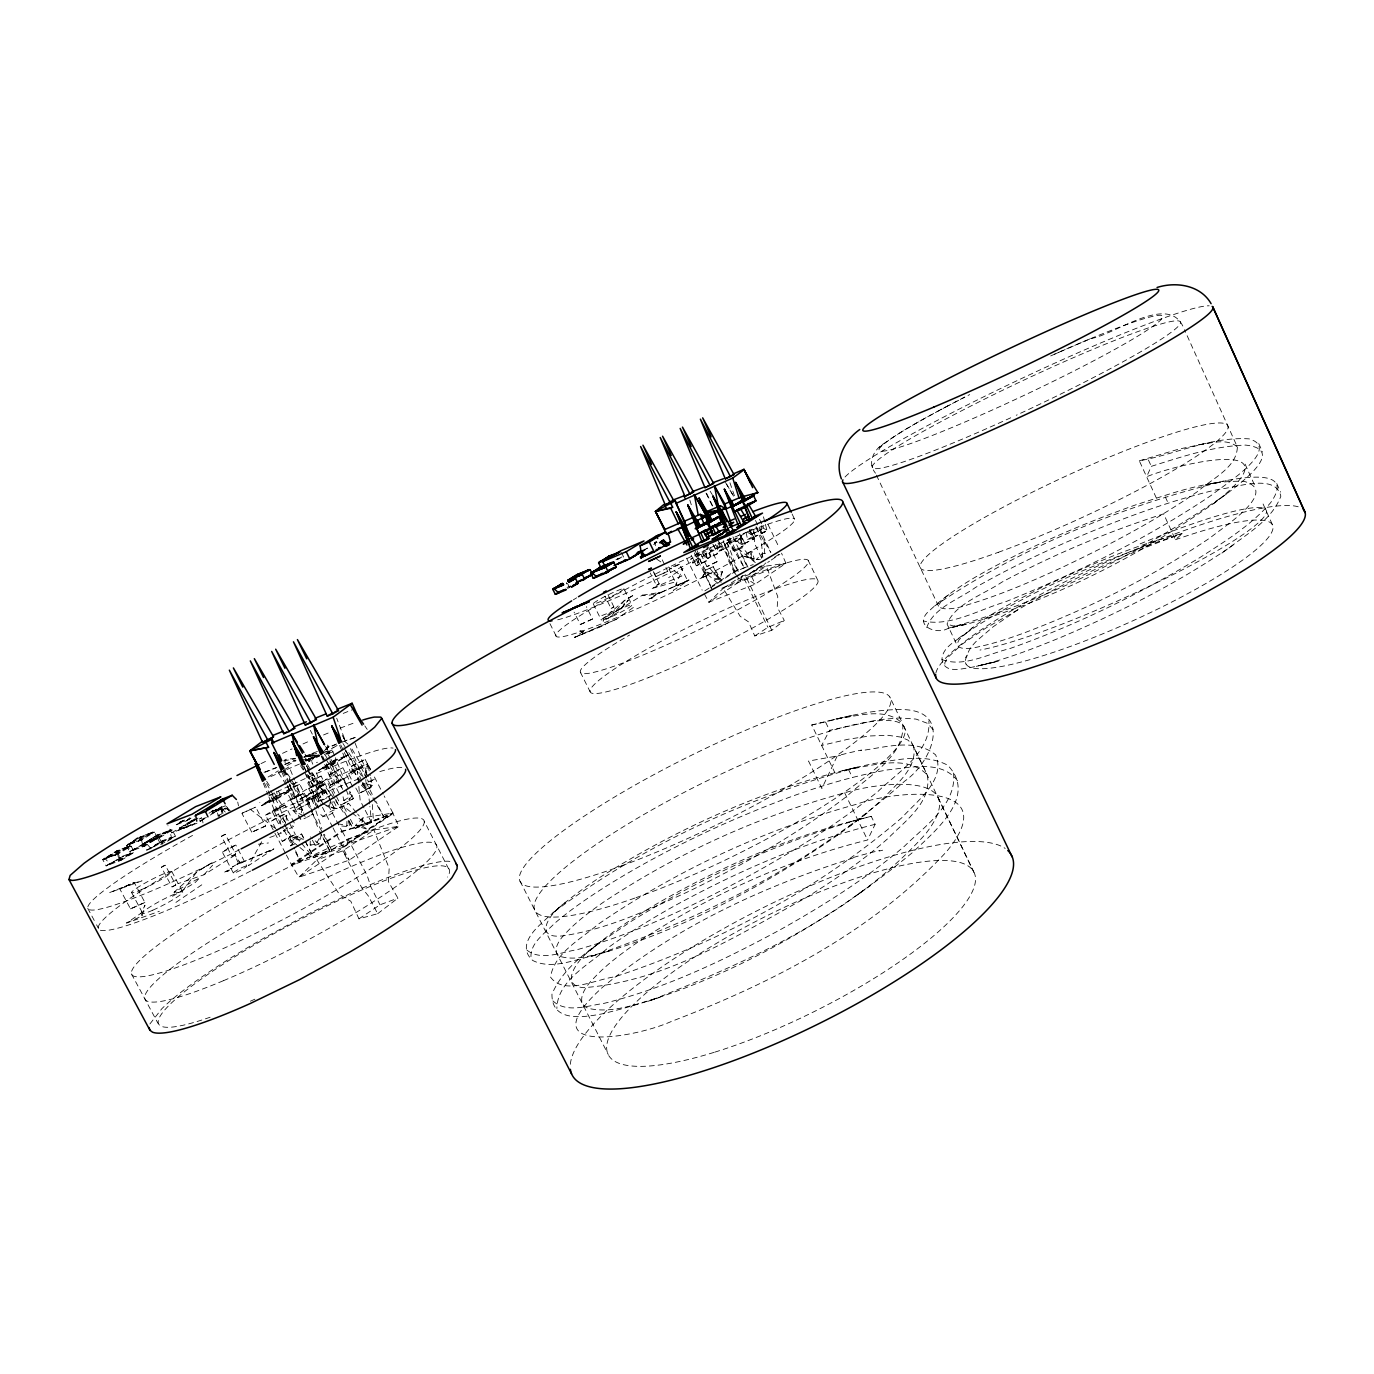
<?xml version="1.0" encoding="UTF-8"?>
<svg xmlns="http://www.w3.org/2000/svg" width="1374" height="1374" viewBox="0 0 1374 1374"><rect width="100%" height="100%" fill="white"/><g stroke="black" fill="none" stroke-linecap="round" stroke-linejoin="round"><path stroke-width="0.75" stroke-dasharray="5 3.75" d="M215.031 811.794L217.813 810.454L215.031 811.794L216.628 810.505M348.189 820.656L350.009 826.753L346.883 825.362L346.935 820.106M199.762 821.12L202.545 819.78L199.762 821.12L201.377 819.814M355.814 788.041L358.889 793.537L370.138 788.092L371.22 787.027L367.511 779.831M184.46 827.114L180.011 829.69L183.669 827.801M312.362 840.235L315.367 845.319L321.224 835.014L318.94 843.962L315.367 845.319L310.163 845.027L310.369 836.835M233.357 873.005L222.348 852.103L228.651 847.947L235.83 845.062L246.839 865.981A7.609 0.876 -27.6 0 1 236.981 871.975A7.609 0.876 -27.6 0 1 236.483 870.515A7.609 0.876 -27.6 0 1 246.839 865.981M188.324 825.929L183.326 828.419L187.001 826.53M191.123 824.572L186.675 827.148L190.333 825.259M351.555 766.177L365.14 759.341L351.555 766.177L360.623 783.833M359.37 768.667L361.036 767.259L348.446 773.528L352.105 780.861M358.631 793.485L371.22 787.027M353.479 798.534L340.752 805.061L353.479 798.534L349.7 791.235M661.014 592.091L655.535 594.65C670.323 588.914 645.711 597.742 642.465 595.148L622.439 607.72L598.617 616.789M698.026 563.082L698.868 553.705L694.574 555.886L692.53 562.911L698.026 563.082L694.574 555.886M334.603 762.072L335.428 761.608L333.916 762.364M717.657 539.862L722.604 549.188L717.125 550.974L717.795 545.186M706.476 557.896L707.06 546.783L710.873 556.281L706.476 557.896L701.444 551.335L710.873 556.281L707.301 551.129L703.402 551.266M286.754 815.28L285.809 822.923L281.945 817.65L286.754 815.28L285.242 823.73M750.908 558.548L751.836 551.111L743.712 556.178L754.309 559.012L751.836 551.111L748.933 557.724L743.712 556.178M352.809 786.958L342.847 767.722L329.434 774.627L339.378 793.846M242.133 861.807L235.469 864.881L242.133 861.807L237.874 862.099L234.971 855.246L203.902 874.809L177.933 883.671M365.827 777.461L367.631 763.721L321.945 782.149L334.466 799.015M322.529 816.877C350.799 797.109 322.272 827.423 319.661 811.381M762.312 553.447L761.557 559.063L756.387 559.476L762.312 553.447L768.736 553.155M305.749 759.221L309.511 759.891L308.532 761.814L304.358 756.885L315.608 752.488M330.928 795.134L317.6 801.901L324.556 799.204M315.865 804.065L312.104 796.542L324.934 790.084L323.182 791.613M765.455 531.583L755.545 536.341L765.421 531.635L762.913 526.259M162.733 842.571L161.101 843.327M317.566 801.849L307.742 782.922L313.684 779.041L321.087 776.052L330.859 794.979M318.785 808.118L308.703 788.676L321.121 782.27L330.275 799.926M321.087 776.155L307.742 782.922M301.284 812.738L302.074 809.08L300.099 804.632L293.023 810.368L300.116 818.234M218.174 810.557L218.569 808.754L222.468 806.126L222.021 808.547L218.174 810.557L219.239 816.826M309.373 802.948L296.252 809.853L286.41 791.012L292.387 787.13L299.669 784.193L309.442 803.034L296.2 809.818M745.155 544.207L739.676 542.472L741.187 535.551L734.18 540.205L741.582 544.43L745.155 544.207L741.187 535.551L741.582 544.43M755.545 536.307L752.162 529.316M744.485 543.503L754.446 538.625L744.536 543.52L740.208 534.658M286.376 854.989L291.357 864.469L341.886 831.047L354.131 828.161L392.93 813.064L367.751 829.398L361.259 825.465L363.028 817.805L392.93 813.064L384.17 795.975M698.868 553.705L697.357 560.214L692.53 562.911M751.011 534.538L761.728 529.368L751.217 534.589L749.345 531.103M301.868 758.792L307.123 760.578L312.207 757.813L310.352 759.324L310.919 757.04L311.537 758.225M144.871 902.478L130.53 908.901L119.83 888.978L134.223 882.469M364.608 775.211L367.631 763.721L316.69 796.044L305.646 800.372L331.804 850.695L324.35 834.241M728.065 540.085L733.269 550.768L738.8 548.638L743.317 545.907L738.113 535.173M299.669 784.296L286.41 791.012M126.648 923.002L142.072 915.891L144.974 905.226L140.99 913.263L126.648 923.002L159.35 911.288M282.288 841.352L288.66 837.092L295.393 834.619L282.323 841.403L271.605 820.931L277.582 816.98L284.744 814.147L295.393 834.55M323.182 785.396L319.524 786.1L317.772 788.178L323.955 784.125L324.539 784.898L316.862 788.573L319.524 786.1L323.525 785.293M728.718 539.055C728.615 547.161 745.635 538.763 739.332 533.868M300.837 819.625L290.618 800.029L291.597 799.067L303.139 793.519L312.448 811.364M130.461 908.849L144.871 902.409L134.24 882.486L119.899 889.012M284.762 814.198L271.657 820.965M284.916 805.095L272.189 811.553L284.916 805.044L294.276 823.009M733.269 550.768L743.265 545.839M307.141 795.975L308.068 795.391L299.996 799.136L308.068 795.391M722.398 571.618L720.096 579.021L714.394 579.055L714.119 572.872L722.398 571.618L719.066 578.901L714.394 579.055M730.59 542.902L741.187 537.801M715.493 544.344L719.409 551.232L728.581 546.629L726.107 541.304M330.808 801.471L328.953 807.225L337.3 808.565L332.92 799.462M119.864 859.145L118.078 860.004L119.59 859.214M265.594 826.049L251.803 832.197L265.594 825.963L255.719 807.105L241.91 813.271M278.098 796.989L277.788 796.972M717.091 561.708L706.975 566.62L717.073 561.605L710.083 547.196M720.989 546.01L710.444 551.129L720.989 546.01L719.117 542.146M718.877 551.266L728.632 546.577M717.503 553.722L707.679 558.445L717.434 553.602L713.278 544.911M251.751 832.129L241.893 813.339L255.753 807.139M706.94 566.586L699.916 552.176M707.679 558.411L704.278 551.472M710.444 551.094L708.589 547.299M747.628 539.535L753.519 536.066L745.721 531.068L747.628 539.535L752.694 538.247L753.519 536.066L750.513 531.137M706.236 560.918L696.36 565.762L706.219 560.97L701.942 552.108M294.534 844.117L290.756 845.852L293.194 839.617L297.626 836.697L303.998 839.806L293.194 839.617M279.626 823.49L281.945 817.65M696.326 565.727L691.191 555.199M651.86 598.429L652.976 597.261L648.992 599.03L652.976 597.261M687.567 580.824L677.227 585.805L669.138 569.283L674.668 566.019L679.512 564.216L687.584 580.738L677.227 585.805M622.439 607.72L624.38 603.255M1213.397 503.794C1223.994 494.743 1293.827 450.294 1245.565 445.09C1213.156 446.121 1182.001 456.683 1151.326 466.336L1146.62 476.761C1179.716 463.021 1299.684 435.901 1215.801 501.957C1140.437 555.165 1056.52 598.394 967.708 623.985L948.3 628.227C937.721 635.063 915.187 626.75 926.711 613.285C941.465 598.772 958.64 586.87 976.485 576.496C1027.048 547.539 1080.823 524.404 1135.663 504.876C1170.751 493.816 1206.647 479.938 1244.002 481.347C1280.791 491.188 1221.555 528.148 1211.009 537.2C1152.271 577.132 1088.053 608.854 1021.638 633.861C1007.812 638.807 993.849 643.479 979.473 646.553C973.153 648.373 951.632 651.963 959.121 639.769C981.946 616.445 1012.621 602.86 1041.114 587.797C1086.697 566.672 1133.035 544.98 1182.104 533.679L1175.44 539.724L1163.606 513.859C1107.753 531.704 1053.446 554.564 1001.732 582.232C984.179 594.289 954.758 603.736 947.064 624.088L957.523 646.124M326.651 749.5L328.214 746.168L325.861 742.647M679.477 564.302L669.155 569.317M837.092 756.301L821.858 788.453L808.53 761.059L840.544 755.391M227.792 871.614L229.235 870.086L224.546 872.112L228.324 870.481M701.736 577.956L705.772 571.653L711.354 573.731L701.736 577.956L705.772 571.653M647.755 1001.371L659.984 997.301C636.918 1003.759 612.22 1013.995 588.02 1008.276C574.59 1002.711 585.564 986.532 592.228 979.885C605.419 965.321 621.34 953.556 637.45 942.427C707.782 896.037 785.739 860.382 867.561 839.995L875.118 824.314L871.236 816.311C785.911 838.415 704.742 875.547 630.031 922.057C601.52 942.375 566.243 960.718 551.953 994.192C551.592 1022.771 583.83 1017.241 602.001 1013.892C716.404 986.498 822.047 927.364 912.319 852.67C934.629 831.459 978.202 796.525 947.631 765.198C924.462 752.986 896.896 759.856 872.387 763.807C775.125 784.159 682.758 825.139 598.909 878.003C577.87 891.743 558.084 907.458 539.896 924.788C530.106 934.045 519.029 948.404 532.717 960.478C551.489 969.975 573.782 959.808 592.933 955.84C705.944 917.471 815.314 860.914 904.762 781.085C931.349 762.845 953.401 710.822 903.01 709.585C871.958 709.104 841.644 717.743 811.708 725.008L834.808 772.549M193.236 820.828L192.017 821.154L193.682 820.175M185.61 825.465L184.374 825.791L185.851 825.001M189.423 823.146L188.204 823.473L189.664 822.665M181.763 827.818L180.544 828.127L182.003 827.337M933.066 729.611L927.622 723.377L916.029 719.083L899.335 717.932L878.209 719.77L829.57 730.35L821.635 745.429L848.033 739.264L869.605 735.983L887.638 735.262L900.623 737.048L907.905 740.071L912.594 744.571L927.21 774.781C932.671 801.849 904.573 821.446 887.656 838.758C862.185 861.086 834.138 880.287 805.37 898.098C736.241 936.158 664.02 981.946 583.4 987.683C556.848 985.175 580.79 955.857 592.331 948.695C612.856 930.851 635.853 916.132 659.245 902.375C718.739 868.231 782.064 840.098 848.359 822.167M314.474 757.074L315.556 755.099L317.085 755.923L310.971 757.503L311.726 758.74L316.398 756.181M329.451 774.558L342.847 767.722M116.945 854.405L117.614 853.185L121.462 860.107L134.394 852.258L131.114 846.126L129.585 845.989L115.674 851.502L119.04 858.063L120.86 857.599L106.107 865.878L102.844 859.763L116.996 851.519L115.674 851.502M261.695 841.764L248.505 865.637L273.873 848.892L239.591 863.456L273.873 848.892M149.921 1023.939L161.874 1008.671A179.908 28.115 -28 0 1 265.337 937.291L309.184 913.504L352.448 892.533A167.937 26.123 -28 0 1 448.336 861.223L451.239 861.635M310.369 793.743L315.367 790.789L306.849 795.117L315.367 790.789M592.469 619.09L580.343 624.517L574.092 612.151M307.467 760.44L308.995 758.087L310.816 758.809L309.081 759.564L308.995 758.087L310.352 759.324M580.292 624.517L592.469 619.004L586.337 606.621M120.311 859.145L120.878 858.75M655.948 594.598L653.784 595.887L658.146 593.705M143.909 844.941L145.06 844.323L144.064 844.907M343.071 796.783L343.775 800.458L349.666 799.17L352.311 795.357L349.631 792.42M215.958 810.299L220.321 807.775L215.426 810.488M235.658 865.036L232.429 866.96L238.046 864.16M307.982 794.55L311.022 792.592L306.849 795.117M175.769 884.942L172.008 887.037L161.359 867.234L163.386 865.912L165.275 865.225L175.803 884.959L171.956 886.9M182.742 890.713L196.963 871.751L213.107 862.082L196.963 871.751L174.326 891.966L172.626 896.243L195.056 882.64L199.848 877.711L174.326 891.966L178.465 892.499M290.756 845.852L297.626 836.697M213.142 812.687L211.871 813.322L215.924 811.622L212.18 813.15M319.678 755.648L317.48 756.404L318.888 754.549M200.106 818.578L201.669 817.856L199.247 819.093M204.468 818.492L199.402 822.03L204.468 818.492L199.625 820.347M325.758 749.277L328.214 746.168L333.848 747.404L337.128 745.481M143.051 845.079L141.556 845.869L144.339 844.615M323.182 752.437L328.214 746.168M667.816 571.275L655.982 576.565L667.712 571.481L665.978 567.496M189.681 817.788L189.887 817.736M119.04 858.063L134.394 852.258L130.547 853.941L128.589 846.573L131.114 846.126L118.164 853.941L116.618 853.786L117.614 853.185L102.844 859.763L116.67 850.901M142.381 844.031L157.718 838.192L153.579 839.256L151.982 832.558L154.489 832.129L141.831 839.754L126.494 845.611C135.494 841.489 140.114 830.222 142.381 844.031L144.218 843.55L129.723 851.674L126.494 845.611L141.264 839.016L145.077 845.852L157.718 838.192L154.489 832.129L152.961 831.974L139.083 837.522M126.494 845.611L140.062 836.938M610.674 617.132L624.431 600.541L634.221 594.77L624.431 600.541L603.633 618.352L603.134 621.203L618.214 612.151L628.45 599.923L620.292 609.335L615.81 611.207M167.473 841.18L175.529 836.268L172.231 830.016L159.315 837.865L143.428 843.894L157.271 834.98L156.344 836.079L159.642 842.279L161.565 841.781L150.316 847.81L145.335 842.193L143.428 843.894L146.743 850.128L154.214 847.311M143.428 843.894L157.271 834.98M644.543 550.442L645.677 549.136L643.702 549.497M119.263 859.42L118.696 859.677M220.939 807.843L222.021 813.614L218.123 816.122L217.058 810.231L222.468 806.126M203.902 874.809L212.661 865.173M231.914 856.071L235.641 854.113L225.284 834.31L221.454 836.337L231.777 856.054L235.607 854.01M221.42 836.251L225.199 834.293M212.043 811.742L216.972 809.063L215.306 809.698M194.971 823.215L191.707 825.242L194.816 823.335M180.011 829.69L185.009 826.959M181.608 828.299L178.345 830.325L181.471 828.419M336.527 743.952L326.325 748.298L335.891 744.553M165.224 865.294L161.479 867.234M657.098 542.335L654.247 543.022L656.635 541.39L657.098 542.335L653.681 544.602M656.635 541.39L655.089 542.936L655.432 546.079M363.028 817.805L355.282 825.602L367.751 829.398C346.145 848.943 316.982 852.584 291.357 864.469M309.682 793.914L311.022 792.592M217.058 810.231L223.103 807.311M311.348 799.153L319.335 796.748L317.188 807.173L311.348 799.153L317.119 793.588L323.783 805.112M330.997 802.09L329.794 803M565.848 902.186C547.419 914.242 531.858 941.585 566.723 935.23C608.974 928.292 648.305 909.794 686.966 892.224C742.853 865.208 797.143 834.241 846.573 796.525C867.423 776.791 905.638 756.043 902.684 723.703L889.82 697.013M947.476 406.086C926.11 417.61 904.47 428.86 884.719 443.029C874.19 448.869 866.719 462.506 875.478 473.206M317.085 755.923L313.598 758.07L310.971 757.503L312.19 758.431L313.65 757.503M362.049 784.949L367.339 783.558L375.102 778.697L362.478 784.623M659.228 583.933L653.268 571.55M656.394 585.324L659.142 583.847L656.394 585.324L650.245 573.027M613.972 607.102L607.961 594.684M611.155 608.493L613.766 607.05L611.087 608.407L604.938 596.179M552.314 913.504L560.094 906.995M879.085 447.632L882.692 444.609M322.169 785.602L323.955 784.125L324.539 784.898M554.718 911.494C645.505 843.43 751.441 795.855 860.691 766.383M586.629 952.938L601.228 941.242M948.85 594.65C923.105 613.68 955.754 609.73 968.017 604.646C1000.976 594.856 1032.561 581.013 1063.734 566.655C1110.432 544.465 1156.461 520.299 1198.867 490.587C1212.641 478.324 1236.909 467.383 1237.356 446.997L1184.44 329.708M589.36 950.756L599.133 942.976L593.912 947.098M934.715 605.917C1021.689 546.835 1121.562 506.508 1223.358 481.243M735.502 580.137L723.153 588.398L740.139 616.273L748.555 621.907L754.773 635.956L771.793 630.271L784.296 620.481L777.22 607.102L777.77 596.659L766.331 566.054L752.471 571.515M591.009 956.39C678.138 932.207 758.998 888.789 833.434 838.106C851.09 825.637 868.316 812.429 884.066 797.573C896.913 783.627 917.179 767.843 913.727 746.769M926.746 627.626C933.324 607.737 959 599.39 975.351 587.54C1014.613 565.058 1055.799 546.096 1097.654 528.973C1137.054 513.206 1177.175 498.71 1218.652 489.316C1235.655 487.873 1275.57 472.776 1280.86 496.203C1272.015 519.647 1248.21 533.043 1229.249 547.745C1176.402 583.761 1119.003 612.684 1060.23 637.639C1031.05 649.49 1001.491 661.152 970.542 667.524C960.769 668.846 944.402 673.844 941.946 659.554C942.324 644.183 964.136 637.862 972.277 627.66M377.678 913.693L397.91 898.149L388.361 881.593L389.185 868.248L373.917 829.948L348.051 838.982L316.844 859.832L298.879 877.247L291.855 865.105L342.401 831.596L393.05 813.666L398.907 826.324L349.133 860.176L298.879 877.247L348.944 843.705L398.907 826.324L373.917 829.948L342.796 850.867L316.844 859.832L339.481 894.508L350.799 901.224L358.957 918.845L377.678 913.693L368.232 895.814L361.585 887.398L342.796 850.867L349.133 860.176L342.779 847.414L393.05 813.666M848.943 826.839L860.88 817.805M958.794 638.086C1026.533 590.94 1104.061 559.424 1182.104 533.679A188.65 33.234 -24.3 0 0 1018.443 609.438L985.862 628.055L961.817 644.423L947.734 657.511L944.797 662.852L945.072 666.15M229.218 810.969L226.796 808.513L223.223 811.124L221.162 810.9L226.762 807.225L230.317 810.883M856.174 821.308L869.055 811.622M1226.656 493.919C1141.605 552.108 1047.915 600.713 948.3 628.227M204.245 817.977L203.592 818.767L206.375 817.444M652.341 999.808C750.822 960.581 853.254 914.363 925.423 834.121C975.987 769.68 876.938 782.441 844.667 792.85C759.083 815.95 677.09 853.22 603.272 902.323C589.068 912.319 574.847 922.693 563.374 935.831C558.565 940.846 551.163 952.611 560.85 956.63C576.874 960.907 593.551 954.861 609.111 951.117M161.874 842.812L162.596 842.537M323.955 784.125L319.232 787.165M1221.933 553.069L1233.989 544.413M312.448 814.129L310.988 815.091M860.124 892.825L870.274 885.732M633.328 607.497L616.273 619.296L574.676 637.33L584.259 633.38L583.383 631.301L574.676 637.33L605.831 624.638M861.069 892.224L853.958 897.085M370.671 777.512L372.423 785.413L365.913 789.861L358.219 781.72M765.387 524.284L766.812 529.866L761.505 533.49L756.095 526.671M329.708 796.216L328.781 796.817M741.101 576.462L750.29 573.302L762.484 564.972M183.292 820.501L176.198 824.795L186.727 820.759L188.873 818.475M175.941 902.392L204.554 882.932M737.203 579.261L750.513 573.971L769.474 561.245M771.192 560.077L779.814 554.289M358.957 918.845L379.997 904.796L397.91 898.149M688.941 580.034L659.434 593.121L688.941 580.034L673.26 590.442L683.033 568.321L668.657 577.612M710.581 587.849L735.056 571.618L748.383 566.243M750.29 573.302L765.919 562.945M774.61 557.191L779.814 553.739M704.862 590.872L734.729 571.12L753.192 564.594M157.203 838.655L169.861 830.325L158.079 834.636L145.232 842.606L157.203 838.655L145.232 842.606L169.861 830.325L156.842 837.985M333.109 763.034L332.903 763.068M221.162 810.9L226.762 807.225L225.181 808.084L226.796 808.513M754.773 635.956L767.911 627.334L784.296 620.481M116.137 854.714L128.83 846.418L117.46 850.558L104.579 858.51L116.137 854.714L104.579 858.51L128.83 846.418L115.777 854.044M139.805 840.527L152.205 832.421L140.835 836.594L128.246 844.357L139.805 840.527L128.246 844.357L152.205 832.421L139.444 839.875M341.456 780.037L343.139 778.543L348.79 789.466M275.848 798.208L274.783 798.844L276.947 797.727L274.834 798.844L276.019 798.157M284.178 824.228L292.215 838.071L296.458 837.281L301.541 833.984L304.444 839.566M356.364 812.584L348.635 803.412L343.809 806.538L339.481 807.431L327.647 782.493M695.038 550.734L705.394 570.21L713.243 566.672L721.745 580.996M748.006 567.17L739.487 549.617L756.009 563.185L742.51 547.659L734.781 551.163L729.044 538.471M194.593 820.347L186.727 824.932L197.993 818.08M284.676 829.57C277.29 835.667 302.486 822.339 292.078 825.688M311.726 758.74L316.432 756.25L315.556 755.099M305.646 800.372L311.228 796.851L315.213 808.822M301.919 765.129L314.371 795.666L322.632 791.149L311.074 773.15M324.693 764.339L332.714 784.056L340.855 779.59L329.451 761.746M342.779 753.124L350.696 772.652L358.734 768.255L347.45 750.565M314.371 795.666L322.632 791.149M332.714 784.056L340.855 779.59M350.696 772.652L358.734 768.255M1018.117 609.627L993.127 626.802L976.536 641.023A168.659 29.386 -24.3 0 0 967.554 654.969A168.332 29.644 -24.3 0 0 1083.004 641.692A168.332 29.644 -24.3 0 0 1265.952 540.274A168.332 29.644 -24.3 0 0 1175.44 539.724M314.011 791.476L310.249 793.674M268.875 796.886L274.474 810.557L282.649 806.091L272.378 790.187M287.338 785.447L292.868 798.998L300.94 794.584L285.157 770.058M318.888 783.3L310.936 787.646L318.888 783.3L309.974 769.406M285.38 853.082L265.474 815.16L311.228 796.851M321.945 782.149L327.27 778.8L347.502 817.874M265.474 815.16L316.655 783.008L327.27 778.8M274.474 810.557L282.649 806.091M292.868 798.998L300.94 794.584M322.598 767.448L332.68 763.566L348.223 754.944L330.687 765.885L318.751 770.453L333.693 760.543L348.223 754.944L345.767 750.187M318.751 770.453L336.321 759.53L333.693 760.543M289.502 784.794L292.044 789.689L275.642 798.809L265.508 802.639L261.472 805.782L259.772 802.519M265.508 802.639L277.256 795.34L287.389 791.493M341.147 780.226L330.413 785.104L343.002 778.491M359.061 768.856L348.481 773.734M322.873 791.819L312.19 796.783M334.569 755.786L332.216 750.015L326.634 753.45L329.159 759.118M305.835 761.316L310.472 758.482L312.808 764.202M268.085 777.031L278.321 770.78M160.689 844.649L172.592 837.384M204.468 818.612L196.757 823.318L171.716 832.833L167.937 825.688M210.205 815.108L225.37 805.851L218.638 808.427M284.487 769.629L289.124 766.795L294.534 780.003M644.011 550.253L647.532 548.106L644.389 549.411M171.716 832.833L194.696 818.87M146.743 850.128L159.642 842.279L175.529 836.268L171.613 837.985L169.655 830.48L170.634 829.879L172.231 830.016L156.344 836.079M162.544 841.18L150.642 848.428L171.269 837.367L161.239 841.163M210.806 812.068L213.623 810.351L211.957 810.986M216.972 809.063L213.657 811.399M285.998 784.502L278.183 772.291L283.8 768.873M285.019 829.364L287.819 827.749M103.72 858.681L104.716 858.08L109.594 863.611L119.28 859.952L130.221 853.323L120.534 856.981M127.37 844.546L128.366 843.962L133.192 849.407L142.879 845.731L153.579 839.256L143.892 842.932M567.599 588.501L571 586.44M118.611 861.172L131.543 853.34M142.226 846.934L154.867 839.274M144.339 842.794L158.714 837.11L158.044 838.346L158.714 837.11L162.647 844.134M186.727 820.759L195.125 815.658M617.665 559.476L622.061 556.813L617.115 558.892M108.924 864.83L121.857 856.998M132.539 850.609L145.18 842.966M140.285 839.617L141.831 839.754M218.174 815.933L222.021 813.614M617.716 610.417L603.633 618.352L606.776 618.867M343.775 800.458L352.311 795.357L348.773 793.382M299.996 799.136L307.467 794.979M229.235 870.086L224.546 872.112M309.871 815.761L307.329 817.135M176.198 824.795L180.303 822.494M323.749 753.021L333.848 747.404M326.377 798.225L325.483 798.723M286.943 765.627L296.028 760.698M183.326 828.419L187.774 825.86M186.675 827.148L191.673 824.658M308.532 761.814L319.3 756.078L304.908 756.318L320.073 750.393M940.898 409.589L941.963 409.023M946.48 406.618L964.857 397.069M341.628 742.303L355.935 737.203M210.222 812.395L208.985 813.271M652.169 597.69L648.992 599.03M350.422 819.282L355.127 828.402L365.364 823.284L371.564 822.597L369.864 806.401M306.454 817.582L303.963 818.732M261.008 763.635L266.47 760.956M317.48 756.404L319.73 755.563M299.446 764.03L268.583 777.512M332.955 751.836L324.487 754.738M734.781 551.163L742.51 547.659M705.394 570.21L713.243 566.672L721.058 582.713M1054.305 354.32L1059.062 352.208M275.934 798.363L275.195 798.826M1060.642 351.504L1086.216 340.477M616.273 619.296L584.259 633.38L578.214 630.254L583.383 631.301M339.481 807.431L348.635 803.412M292.215 838.071L301.541 833.984L304.324 839.48M642.465 595.148L660.619 592.349M1090.973 338.485C1113.885 335.428 1169.102 292.25 1183.564 327.785M1079.174 343.448L1080.153 343.036M1085.134 340.924L1092.141 337.987M615.913 559.785L620.018 558.05M567.033 587.454L570.708 585.925M343.208 713.415L352.242 709.774M241.274 862.219L239.986 862.443L242.03 862.683L238.423 863.456L241.498 862.219M652.994 596.728L654.745 596.024M264.031 772.325L276.827 767.31M285.225 764.03L294.534 760.389M265.216 772.188L276.071 767.946M284.624 764.614L295.668 760.286M305.062 760.595L310.472 758.482M332.216 750.015L326.703 752.162L329.915 757.589M278.183 772.291L281.722 770.917M316.518 762.57L317.428 762.226M333.109 761.522L345.011 756.954M179.977 821.892L187.104 819.162M139.169 838.003L154.489 832.129M179.496 822.803L190.007 818.767M322.014 768.427L333.934 763.858M313.598 758.07L312.19 758.431M193.391 820.226L190.9 821.171L193.631 820.244M156.275 835.581L172.231 830.016M115.794 851.983L131.114 846.126M102.844 859.763L118.164 853.941M276.689 796.336L288.643 791.802M264.924 803.635L276.913 799.118M316.862 789.123L319.008 788.315M269.751 837.487L281.43 833.108L276.466 829.295M230.42 868.677L232.292 868.007M342.779 847.414L291.855 865.105M355.127 828.402L371.564 822.597L364.934 809.75M305.406 841.42L313.169 856.294L329.674 850.558L319.936 831.837M185.937 824.812L183.274 825.808L186.04 824.795M182.107 827.148L179.444 828.144L182.21 827.114M660.327 592.417L658.867 592.881L660.963 592.761M1156.341 497.989L1139.321 460.822C1175.783 454.313 1211.147 436.4 1249.121 438.873C1283.333 448.834 1221.074 486.877 1211.593 495.138C1147.17 538.453 1077.096 573.027 1005.15 601.932C979.61 609.403 950.138 627.025 923.603 621.014M1139.321 460.822L1178.634 449.161L1214.805 441.586M355.419 737.409L345.303 740.672L341.886 735.33M192.807 820.02L196.121 819.007M852.979 858.046C763.394 886.436 675.682 926.797 602.877 986.979C526.534 1055.799 632.263 1039.088 671.663 1021.329C772.136 982.908 872.37 931.675 946.291 851.897C1006.421 779.9 894.663 790.376 856.363 804.305C764.459 829.638 676.437 870.326 597.913 924.444C580.704 939.352 554.461 952.697 550.51 977.069C563.993 996.03 596.436 979.147 614.728 976.845C719.186 942.392 818.732 889.081 902.323 817.29C916.922 800.973 946.308 779.745 935.625 754.876C915.084 737.718 884.787 747.508 860.897 750.633M303.499 757.16L317.806 753.038M309.511 759.891L307.123 760.578L308.995 758.087L309.614 759.29M673.827 582.318L650.933 588.793L681.847 575.964L668.434 566.998M811.708 725.008L853.117 715.356L832.988 719.718M850.266 821.686L867.08 817.341M957.541 780.776C941.619 759.667 910.189 767.671 887.484 769.904C831.167 779.865 777.375 800.595 725.163 823.421C682.552 842.571 640.902 864.074 601.486 889.218C585.066 899.781 568.973 910.945 554.186 923.723C545.1 933.221 529.522 943.217 531.051 958.056M871.236 816.311L854.044 820.725M846.453 822.683L856.62 820.038M305.131 796.353L307.158 795.855M875.118 824.314C805.37 841.781 738.869 870.755 675.871 905.105C652.616 918.038 629.842 931.95 608.287 947.579C589.498 964.462 557.277 980.349 556.865 1008.585M842.159 770.745L856.998 767.293L849.441 769.045M981.809 665.016L998.658 661.066L976.571 666.27L993.952 662.234M879.137 851.056L882.658 850.214M845.749 769.904C871.7 766.091 906.187 753.691 927.21 774.781M952.714 627.248L966.746 624.191L953.23 625.977L947.064 624.088M836.371 718.98C857.565 716.266 885.663 706.511 902.684 723.703M941.946 659.554C963.638 667.816 988.301 653.784 1009.89 648.562C1076.048 625.101 1139.51 594.169 1199.502 557.792C1224.698 541.631 1250.787 525.486 1270.624 502.712C1300.096 461.303 1220.868 481.982 1205.633 484.764L1220.352 481.862M1224.852 480.952L1226.312 480.677M1198.712 444.661C1211.112 443.39 1227.102 437.739 1237.356 446.997M283.525 760.904L295.479 758.792M258.381 844.237L268.445 842.949M310.163 845.027L318.94 843.962L311.795 838.02M319.077 755.683L304.908 756.318L317.239 754.893M325.449 753.931L329.554 753.45L326.875 747.731M295.29 758.379L285.019 759.427L285.088 763.017M304.908 756.318L317.428 755.477M361.259 825.465L355.282 825.602L367.013 824.417L392.93 813.064L342.573 846.521L332.989 827.818M756.387 559.476L760.32 559.458M128.589 846.573L129.585 845.989M151.982 832.558L152.961 831.974M169.655 830.48L170.634 829.879M341.765 826.014L350.009 826.753M157.718 837.711L159.315 837.865M319.524 786.1L320.932 786.272M222.433 852.172L235.864 845.113M754.36 538.608L750.17 529.78M704.295 572.632L711.354 573.731M337.3 808.565L328.953 807.225L325.861 805.508M337.764 823.816L346.883 825.362M321.138 782.321L308.703 788.676M242.03 862.683L239.694 862.151L234.971 855.246M748.933 557.724L754.309 559.012M372.423 785.413L362.599 782.871L365.913 789.861L365.827 779.522M313.255 758.122L310.971 757.503L312.362 758.431M305.646 759.874L309.356 760.99L304.994 754.171M322.77 803.807L333.865 808.118L332.766 801.832M734.18 540.205L739.676 542.472M766.812 529.866L760.286 527.084L761.505 533.49L761.368 525.727M325.758 751.544L329.554 753.45L325.569 746.34M303.31 815.727L293.023 810.368L302.074 809.08L305.028 816.62M656.686 559.132L661.718 562.498M249.965 809.046L274.8 828.041M350.456 811.691L343.809 806.538L346.643 812M352.105 812.979L365.364 823.284L357.652 814.112M290.618 800.029L303.19 793.554M286.702 828.127L290.635 839.943L298.347 846.229M299.893 847.483L310.696 856.277M344.239 740.929L348.79 744.828M697.202 550.699L704.312 571.567L719.564 584.774M271.588 794.79L275.985 799.462L261.472 805.782L280.09 794.224L292.044 789.689L273.46 801.265L270.025 794.687M222.846 809.63L225.267 812.086M330.103 760.938L333.023 764.202L330.687 765.885L329.021 762.673M710.118 568.699L721.127 581.408M296.458 837.281L300.425 842.004M301.748 843.584L313.615 857.737L329.674 850.558L319.335 830.961M718.018 543.245L722.604 549.188M335.703 800.698L344.926 814.627M352.895 770.471L361.705 782.441M362.959 784.159L371.787 796.147M364.797 725.884L367.202 729.371M527.032 950.207C541.047 961.268 561.313 952.216 577.097 949.692C638.292 932.706 695.794 904.573 751.509 874.534C795.529 850.042 838.604 823.37 877.814 791.613C897.995 772.119 931.349 752.059 928.858 720.8M365.123 759.307L370.585 769.904M552.932 1000.925C566.569 1013.634 588.003 1005.579 604.32 1003.295C665.875 988.146 723.531 960.306 779.092 930.353C822.992 905.861 865.826 878.862 904.298 846.367C924.685 826.152 957.764 804.082 953.367 772.033M727.533 539.243L744.055 567.359L729.68 537.732M756.061 527.547L770.745 552.4M266.676 781.342L271.228 788.418M712.883 544.396L717.125 550.974M306.454 765.936L309.923 771.346M324.882 754.601L328.3 759.959M300.562 765.782L305.08 772.823M306.196 774.592L320.829 797.487L309.906 773.15M287.114 786.254L299.395 805.439L289.691 783.919M342.95 743.489L346.334 748.796M345.458 750.616L361.465 775.743M321.104 755.597L325.638 762.707M326.772 764.494L341.525 787.594M361.001 767.207L366.583 778.045M710.118 491.188L712.247 494.606M342.212 735.433L345.303 740.672L336.699 718.207M330.979 759.41L347.038 786.581L335.342 757.709M307.175 764.184L311.417 771.364M312.482 773.15L325.226 794.687L315.9 771.827M284.847 770.642L291.168 781.308M292.215 783.094L303.791 802.656L295.307 781.892M352.002 749.053L368.18 776.482M725.472 482.411L733.939 496.821L726.606 484.146M349.151 821.807L352.311 827.182L348.464 819.746M372.852 797.968L383.483 816.156L375.703 801.059M278.166 813.855L283.181 822.511M317.119 793.588L321.894 801.815M266.608 783.558L269.716 788.985M270.747 790.789L280.021 807.07M284.057 770.453L288.145 777.632M289.158 779.436L298.33 795.563M307.896 769.44L316.278 784.279M307.415 770.058L319.919 792.163M325.81 758.688L338.141 780.604M343.861 747.542L356.038 769.285M704.45 594.1L708.847 602.224L755.15 584.19L785.911 563.271L781.531 553.138M342.401 831.596L348.944 843.705L348.051 838.982L367.116 875.41L370.963 887.054L379.997 904.796M131.457 973.926L158.096 1023.544M87.747 908.334L95.596 922.967M96.575 924.788L98.55 928.446M131.646 892.602L142.621 913.16M109.594 863.611L106.107 865.878L121.462 860.107L119.28 859.952M142.879 845.731L145.077 845.852L129.723 851.674L133.192 849.407M171.784 871.511L182.656 891.984M316.655 783.008L324.419 797.796M328.3 805.181L341.886 831.047M278.39 790.977L280.09 794.224L277.6 795.993L276.535 791.476M274.56 811.948L283.199 828.488M284.16 830.325L291.838 845.027M295.668 852.378L300.477 861.567L295.547 850.746M272.207 811.605L280.657 827.783M736.722 574.847L740.071 581.305L708.847 602.224L723.153 588.398L747.061 579.004L766.331 566.054L785.911 563.271L740.071 581.305L742.561 575.431L767.911 627.334M310.369 730.384L312.327 734.18M324.951 790.136L330.619 801.059M331.581 802.897L335.359 810.213M358.185 767.104L362.083 774.661M365.965 782.201L374.724 799.17M363.99 807.912L360.194 800.578L358.769 785.911M424.205 821.223A165.155 21.95 -27.8 0 1 209.604 954.501A165.155 21.95 -27.8 0 1 199.642 916.801A165.155 21.95 -27.8 0 1 424.205 821.223L449.264 870.051M370.551 769.406L367.631 763.721L370.241 775.554M374.432 776.997L383.209 794.086M316.69 796.044L321.482 805.387M322.443 807.259L332.027 825.963M520.076 881.249L608.253 1054.511M305.251 841.3L313.615 857.737L313.169 856.294M580.36 672.178L590.15 691.809M549.961 623.676L556.109 636.007M712.728 506.061L706.202 492.527M567.479 583.315L569.935 588.244M721.075 543.572L734.729 571.12M593.259 603.856L601.331 620.155M771.793 630.271L747.061 579.004L755.15 584.19L750.513 573.971M621.46 552.606L624.071 557.93M623.951 588.725A17.106 1.46 -26.2 0 1 601.073 601.331A17.106 1.46 -26.2 0 1 600.73 598.703A17.106 1.46 -26.2 0 1 623.951 588.725L631.988 605.041A17.089 1.597 -26.3 0 1 609.197 617.733A17.089 1.597 -26.3 0 1 608.734 614.882A17.089 1.597 -26.3 0 1 631.988 605.041M662.251 559.871L665.05 565.59M654.11 572.803L655.982 576.599M694.299 552.863L711.801 588.742L704.312 571.567M686.536 558.188L702.183 590.15M723.067 541.064L737.924 571.618M844.667 792.85L867.561 839.995M734.54 573.113L728.443 560.558L723.566 540.789M226.504 806.298L229.029 811.502M761.402 557.638L754.566 543.52L753.742 529.694M825.637 722.243L829.57 730.35M848.497 769.423L852.412 777.478M706.03 493.077L712.419 506.233M767.963 524.387L778.835 546.938M759.513 519.235L762.055 524.507M755.477 520.42L758.19 526.036M759.101 527.908L770.848 552.245M938.236 797.83L973.41 871.133M903.611 725.901L974.698 874.019M792.094 514.013L794.653 519.338A132.78 12.023 -26.1 0 1 618.317 616.943A132.78 12.023 -26.1 0 1 613.01 596.333A132.78 12.023 -26.1 0 1 794.653 519.338M808.17 560.317L817.667 580.068M732.96 536.873L747.559 567.548M264.358 782.802L277.084 809.578M876.406 475.146L939.198 607.514M340.735 744.897L343.448 750.633M344.342 752.54L353.393 771.638M322.615 756.043L325.363 761.831M326.273 763.755L335.411 783.043M303.74 766.005L307.295 773.51M308.188 775.4L313.547 786.667M303.791 766.623L317.085 794.653M282.889 771.484L288.282 782.854M289.193 784.743L295.479 798.019M965.338 662.629L966.059 664.174M1148.424 459.998L1151.326 466.336M1165.307 496.924L1168.192 503.228M361.74 780.879L357.326 771.243L358.562 783.815M362.633 782.802L368.799 796.285L369.658 804.374M290.635 839.943L294.74 848.943M1245.102 464.137L1255.389 486.928M283.508 770.23L288.798 781.961M1258.756 443.562L1262.551 452.012M1276.755 483.562L1280.602 492.132M1263.084 503.983L1272.839 525.641M306.539 765.662L309.064 771.278M330 761.024L342.658 789.38M350.49 748.658L364.041 779.213M738.182 571.567L726.606 540.824M300.099 804.632L303.62 813.185M263.258 783.197L268.067 794.928M140.99 913.263L142.072 915.891M281.79 771.896L286.548 783.506M339.601 745.309L341.989 751.183M321.482 756.473L323.903 762.381M355.162 743.317L368.472 776.379M756.112 527.238L761.282 540.188L763.102 561.176M735.588 574.504L723.72 540.789M749.5 529.488L752.694 538.247M346.3 789.878L349.666 799.17M308.652 801.987L312.242 812.034M312.825 813.648L318.39 829.192M729.938 482.755L734.695 496.495M872.559 466.92L872.043 465.391L872.73 467.418M315.883 810.815L321.86 828.762M280.159 808.444L286.05 826.152M689.782 500.016L691.637 505.872M763.48 516.83L764.906 522.412M222.021 808.547L223.12 814.438M237.736 802.038L238.458 805.851M202.27 818.749L202.991 822.94M372.337 804.546L373.453 821.343M764.013 539.827L764.82 555.886M1140.162 543.846A168.779 21.726 -24.2 0 1 1238.97 537.268A168.779 21.726 -24.2 0 1 979.988 650.057M935.883 673.002A202.236 35.655 -24.3 0 1 1102.755 563.735A202.236 35.655 -24.3 0 1 1299.649 507.281M965.579 657.717A168.659 22.894 -23.9 0 1 967.262 655.089M1010.732 417.782A170.41 14.29 -25.3 0 1 900.897 444.369A170.41 14.29 -25.3 0 1 1166.097 322.598A170.41 14.29 -25.3 0 1 1016.245 415.257M1050.698 355.935A156.825 12.314 -25.3 0 1 1142.824 332.989A156.825 12.314 -25.3 0 1 912.748 442.823A156.825 12.314 -25.3 0 1 969.666 394.613M845.027 477.001A204.743 17.192 -25.3 0 1 1023.905 377.421A204.743 17.192 -25.3 0 1 1209.172 305.818M721.814 588.278A126.923 13.877 -26.1 0 1 795.443 574.899A126.923 13.877 -26.1 0 1 618.678 664.569A126.923 13.877 -26.1 0 1 629.55 635.08M752.248 529.145A132.917 11.026 -26.1 0 1 554.478 620.498M573.302 599.854A132.917 11.026 -26.1 0 1 576.685 597.793M853.426 857.462A225.765 63.049 -24.6 0 1 879.721 850.454M841.266 754.755A227.157 53.895 -24.9 0 1 861.687 750.032M282.512 753.347A169.517 14.667 -27.2 0 1 292.078 748.899M303.001 743.935A169.517 14.667 -27.2 0 1 310.472 740.62M323.543 734.97A169.517 14.667 -27.2 0 1 328.764 732.789M340.134 728.186A169.517 14.667 -27.2 0 1 355.282 722.535M250.669 871.047A172.901 19.047 -27.5 0 1 109.817 913.624A172.901 19.047 -27.5 0 1 358.648 778.903M379.808 771.587A172.901 19.047 -27.5 0 1 403.097 767.637M239.454 849.716A173.124 17.467 -27.4 0 1 89.413 909.691A173.124 17.467 -27.4 0 1 193.202 835.048M269.046 795.649A173.124 17.467 -27.4 0 1 393.067 748.109M210.136 1017.224A164.64 25.642 -28.1 0 1 252.833 945.827A164.64 25.642 -28.1 0 1 447.529 877.093M254.911 999.19A164.64 25.642 -28.1 0 1 249.69 1001.491M570.347 1064.283A245.62 64.32 -26.5 0 1 765.249 906.668A245.62 64.32 -26.5 0 1 1005.201 848.445M701.066 554.151L690.624 559.252L701.066 554.151M566.706 582.919L566.328 583.795L566.706 582.919M130.547 884.117L109.491 892.653L142.037 880.82L130.547 884.117M189.578 822.545L187.104 823.49L189.578 822.545M720.096 579.021L714.119 572.872L720.096 579.021M998.263 552.331A169.345 22.19 -24.8 0 0 1228.081 426.902A169.345 22.19 -24.8 0 0 995.892 511.145A169.345 22.19 -24.8 0 0 998.263 552.331M648.476 677.554A126.769 15.062 -26.1 0 0 818.08 581.082A126.769 15.062 -26.1 0 0 645.608 649.936A126.769 15.062 -26.1 0 0 648.476 677.554M714.858 1052.123A204.331 53.414 -26.5 0 0 974.578 873.624A204.331 53.414 -26.5 0 0 683.874 964.222A204.331 53.414 -26.5 0 0 714.858 1052.123M636.007 897.669A206.203 39.588 -26.4 0 0 904.831 728.46A206.203 39.588 -26.4 0 0 618.008 830.102A206.203 39.588 -26.4 0 0 636.007 897.669M621.615 865.86A206.581 36.755 -26.4 0 0 890.61 698.731A206.581 36.755 -26.4 0 0 603.238 803.927A206.581 36.755 -26.4 0 0 621.615 865.86M223.481 980.675A164.897 23.805 -27.9 0 0 436.743 845.663A164.897 23.805 -27.9 0 0 212.043 940.108A164.897 23.805 -27.9 0 0 223.481 980.675M152.84 910.172A22.654 2.525 -27.8 0 0 182.708 892.155A22.654 2.525 -27.8 0 0 152.394 905.449A22.654 2.525 -27.8 0 0 152.84 910.172M141.797 889.476A22.671 2.319 -27.6 0 0 171.836 871.648A22.671 2.319 -27.6 0 0 141.539 885.079A22.671 2.319 -27.6 0 0 141.797 889.476"/><path stroke-width="1.5" d="M362.684 720.062A169.517 14.667 -27.2 0 1 374.398 717.073L380.821 717.108L381.749 718.362L457.198 865.603L457.061 868.815L451.96 877.66A179.341 27.858 -28.1 0 1 350.318 951.753L300.133 979.37L250.137 1003.57A168.968 26.364 -28.1 0 1 152.48 1032.149L149.972 1030.294L68.975 879.549L70.143 875.393L83.986 863.336A181.608 15.784 -27.2 0 1 192.291 798.672L231.313 778.371M714.274 512.777L714.325 511.523C719.942 510.853 709.929 515.971 714.36 511.901L716.919 511.66L714.154 512.811M650.829 540.051L648.236 541.511L649.49 540.892M733.458 473.858L743.969 469.307L752.677 487.65M280.949 761.625L271.76 743.111L272.121 739.109L249.862 750.822L259.652 769.818M727.413 530.244L723.308 532.339L727.894 529.333L722.861 532.425M698.267 515.353L694.317 494.606L707.112 516.813L700.19 514.357L684.561 521.158L676.025 503.399L732.737 478.049L743.935 469.856L757.864 492.648L740.981 497.096L724.974 503.863L726.228 508.93L706.614 512.141M658.713 548.278C661.547 547.23 658.472 548.329 659.778 547.642M723.463 478.719L713.209 482.618M219.84 801.54L220.664 800.853L217.831 802.639L222.502 800.303L220.321 801.454M731.758 506.285L726.228 508.93L720.44 505.787L704.656 512.468L707.043 517.105M717.915 536.53L711.99 539.278L718.602 536.169M655.02 537.543L656.978 536.478L654.866 537.784M651.018 539.93L650.383 540.291M651.997 539.639L648.167 541.665M703.299 487.444L691.792 491.875M747.885 520.506L750.977 518.548M624.328 560.128L625.428 559.75M743.489 518.994L748.641 515.971M684.561 521.158L685.952 525.881L666.596 534.28L655.484 511.403L663.814 504.516L666.235 507.882M381.749 718.362L374.707 727.138A181.025 15.629 -27.2 0 1 267.587 793.262L165.876 844.615A170.565 14.788 -27.2 0 1 70.916 880.339M683.41 496.031L672.144 500.376M670.684 503.21L672.642 507.229L655.484 511.403L664.827 529.505L655.484 511.403L675.252 500.857L685.952 525.881L707.026 515.731L704.759 515.782L703.368 517.706L700.19 514.357L704.175 524.37M598.051 575.397L593.259 578.317L596.625 576.788L591.73 572.34L605.814 567.05L608.287 572.065L593.259 578.317L590.803 573.336L591.73 572.34M553.791 588.45L552.88 589.412L555.319 594.324L558.634 592.829L553.791 588.45L563.185 584.397M214.069 805.267L213.056 805.696L214.653 804.924M688.614 549.892L692.479 547.539M561.846 583.606L552.88 589.412L554.409 588.072M207.44 809.063L209.655 807.929L207.749 808.736M719.787 535.276L723.136 533.318L716.61 536.616L722.071 533.851L717.486 536.169L720.251 534.4L719.547 535.31M614.023 565.521L629.773 558.943L642.826 550.974L640.078 552.09M623.727 561.245L620.292 562.893L623.264 561.21M732.462 505.924L733.304 505.58L731.844 506.972L743.42 501.321L742.561 501.665L745.258 507.435L734.3 512.038L731.844 506.972L742.389 499.964L735.605 482.411L745.137 498.573M697.236 527.444L698.078 527.101L696.584 528.526L708.297 522.824L707.662 523.889L710.186 529.093L699.108 533.696L696.584 528.526L697.236 527.444L707.593 521.227L709.551 524.971M703.677 517.569L704.759 515.782L706.614 515.989M599.906 561.485L619.708 552.022L598.635 562.928L601.005 567.72L605.968 565.641M713.381 513.429L714.36 511.901C720.611 510.424 709.929 515.731 714.36 511.901L716.266 512.055M608.699 556.247L609.816 556.195L598.635 562.928L609.455 555.92L619.708 552.022L618.592 552.073M580.034 580.601L580.463 580.309M707.593 521.227L706.751 521.588L707.593 521.227L708.469 525.143M742.389 499.964L741.788 500.823L753.553 495.705L755.992 500.754L745.258 507.435L746.408 506.559L742.561 501.665L752.471 495.705L753.553 495.705L742.802 502.352M744.21 506.903L744.639 506.748M206.856 809.269L208.831 808.599M653.182 538.797L653.56 538.591M211.356 806.71L210.222 807.208L211.819 806.435M639.065 552.777L638.086 553.258L641.658 551.678L638.309 553.138M610.915 569.265L604.835 572.769M619.468 563.065L617.149 564.216L620.344 562.43M576.857 581.923L584.706 579.347L582.267 574.452L567.72 580.567L590.167 569.695L592.572 574.572L575.603 583.143M576.53 574.847L590.167 569.695C577.492 575.036 577.836 573.628 567.72 580.567L568.613 579.588M605.951 572.254L616.222 567.204L613.766 562.224L598.789 568.51L599.717 567.514L590.803 573.336L592.349 571.962M706.27 516.332L704.845 516.933L704.759 515.782L705.223 516.744M358.648 718.018L352.139 703.265L333.126 717.194L271.76 743.111M648.27 541.614L649.163 540.978M719.049 535.534L720.251 534.4M598.635 562.928L599.27 561.897M656.119 549.892L657.545 549.342L656.583 549.669M636.196 554.461L635.441 555.199L636.454 554.34M640.662 551.713L641.177 551.455M630.683 558.102L635.733 555.302L632.985 556.401M207.543 809.234L206.426 809.664M709.379 528.372L699.108 533.696L705.068 529.986M606.089 591.163L603.426 592.623L606.174 591.232M859.781 429.495C844.495 440.247 834.344 460.513 841.403 478.925M661.375 542.747L663.487 541.133L667.421 544.86L669.499 544.482L669.086 543.503L665.102 545.255L661.169 541.528L659.572 542.696L661.375 542.747L665.033 546.32L669.499 544.482M259.738 769.68L249.862 750.822L262.468 741.187M640.473 557.037L644.148 554.667L640.473 557.037L640.988 557.981L645.059 555.302L640.988 557.981M725.678 530.896L727.894 529.333M698.078 527.599C764.442 493.816 649.73 551.352 717.434 517.843M733.269 506.079C797.847 473.24 686.09 529.213 752.145 496.564M613.766 562.224L600.49 567.153L592.572 572.116L603.821 567.874L613.766 562.224L605.814 567.05L590.803 573.336M568.681 582.026L575.517 578.471L577.956 583.383L571.532 587.282M580.343 575.259L588.055 570.124L577.286 574.487L569.437 579.364L580.343 575.259L569.437 579.364L588.055 570.124L580.068 574.744M600.112 562.035L608.15 556.693L618.248 552.898M630.597 557.878L633.362 556.762M708.383 515.593L711.045 514.082M751.836 496.048L744.038 501.063L733.063 505.512M717.108 517.311L708.95 522.549L697.872 527.015M733.991 505.477L724.356 489.178L738.834 526.723L744.674 523.563L737.185 510.905M744.674 505.941L749.964 519.664L755.752 516.555L748.332 503.966M730.041 532.837L733.441 530.69L712.934 496.066L727.55 533.868L730.041 532.837L712.934 496.066L724.321 518.582M738.834 526.723L744.674 523.563M749.964 519.664L755.752 516.555M693.063 548.071L696.498 545.925L676.163 511.798L690.624 549.085L693.063 548.071L676.163 511.798L688.408 535.826M700.431 526.294L687.704 504.893L702.045 541.906L707.85 538.78L703.608 531.652M711.045 529.042L713.295 534.847L719.049 531.738L714.841 524.662M703.248 540.326L683.771 552.554L731.14 533.043L762.536 513.103L753.673 516.693M706.786 538.11L713.862 533.662M690.624 549.085L696.498 545.925M702.045 541.906L707.85 538.78M713.295 534.847L719.049 531.738M562.601 583.246L554.598 588.227L563.735 584.809L552.88 589.412M739.676 508.689L734.3 512.038L737.134 510.441M711.165 527.633L721.419 522.086L718.911 516.933L707.438 523.168L711.406 528.148L710.186 529.093L721.419 522.086L717.726 523.631M696.584 528.526L707.885 521.553L718.911 516.933L716.919 517.311L717.778 516.95M731.844 506.972L742.63 500.308L741.548 500.325M707.662 523.889L718.911 516.933M661.169 541.528L663.556 540.068L667.421 543.761M645.041 555.869L654.179 552.039L670.512 541.991L668.777 535.448L665.6 532.047L656.532 535.894L640.129 545.822L640.885 550.442L645.041 555.869L652.307 551.403M725.798 526.654L717.537 511.867M716.919 512.227L725.541 507.916L732.016 525.675M697.46 520.317L700.156 526.053M701.874 518.582L705.412 516.418L707.558 522.275M665.102 545.255L669.086 543.503M665.033 546.32L667.421 544.86M666.596 534.28L671.439 531.326M605.505 573.216L613.439 568.372M714.446 538.093L718.224 535.791M196.757 821.137L195.675 815.263L205.43 811.57L232.189 795.254L236.414 799.496M640.129 545.822L649.267 542.009L665.6 532.047M596.024 577.166L602.379 573.284M637.897 552.468L639.666 551.386L638.103 552.056M626.819 559.836L625.033 560.918L627.197 559.836M686.931 545.014L677.674 528.664M584.036 578.609L587.368 576.582M572.048 586.458L575.259 584.517M582.009 580.481L589.893 575.706M604.371 567.05L605.814 567.05M216.783 803.618L217.848 802.983M712.505 531.515L705.24 535.139M560.145 591.404L555.319 594.324L566.277 589.772M599.717 567.514L612.323 562.224M602.671 561.623L626.218 551.713L644.011 540.944L620.584 550.837L602.671 561.623L605.316 566.998M557.999 593.207L563.735 589.755M195.675 815.263L222.485 799.033L232.189 795.254M580.876 574.452L582.267 574.452M569.094 582.336L575.517 578.471L567.994 581.065M332.834 713.862L293.452 641.813L327.235 716.129L332.834 713.862L338.485 710.495L297.419 639.58L306.745 658.833M730.47 476.623L700.379 419.156L725.3 478.856L733.991 474.528L702.664 417.851L711.097 436.846M310.764 722.793L271.691 651.448L305.286 725.008L310.764 722.793L316.432 719.426L275.676 649.198L284.95 668.262M710.083 485.434L680.147 428.413L704.982 487.65L713.621 483.339L682.466 427.108L691.156 446.584M327.235 716.129L332.886 712.763M725.3 478.856L733.991 474.528M289.124 731.552L250.326 660.894L283.731 733.733L289.124 731.552L294.775 728.203L254.327 658.644L263.55 677.519M689.988 494.125L660.224 437.533L684.956 496.289L693.544 492.012L662.56 436.211L671.216 455.533M305.286 725.008L316.432 719.426M704.982 487.65L713.621 483.339M273.529 736.808L267.861 740.157L229.355 670.168L262.554 742.303L273.529 736.808L233.374 667.919L242.803 687.12M673.758 500.565L670.168 502.695L640.593 446.533L665.239 504.825L673.758 500.565L642.946 445.193L651.568 464.36M283.731 733.733L286.565 732.05M684.956 496.289L693.544 492.012M583.589 603.839L584.568 603.083L580.326 604.697M603.547 567.342L611.585 562.653L592.572 572.116L603.821 567.874M568.527 581.7L574.109 578.471M691.826 540.222L693.647 538.934L691.74 539.484M724.115 531.772L727.842 529.986M708.125 515.49L709.791 514.632L708.245 515.37M212.163 806.572L212.97 805.903L211.768 806.572M663.556 540.068L662.01 540.927L663.487 541.133M583.246 604.028L581.047 605.144M222.193 799.565L221.008 800.2L223.945 799.737L220.493 800.63L223.653 799.651M562.859 583.778L554.598 588.227L563.495 584.362M714.085 533.851C704.828 539.501 727.928 528.32 718.052 531.927M686.244 542.077L683.187 544.052L689.198 541.614M726.107 525.521L723.136 527.513L726.039 526.5M708.623 516.281L714.961 512.931L706.717 512.554M703.196 540.738C692.994 546.8 716.799 535.396 706.871 538.952M739.899 525.572L736.808 527.599L746.769 522.738L741.239 524.885M260.15 769.337L249.862 750.822L268.583 747.284L265.989 742.286M685.952 525.881L680.233 522.79L678.309 523.803L670.718 508.225L655.484 511.403M720.44 505.787L718.499 506.8L714.446 485.949L724.94 504.069M670.718 508.225L672.642 507.229M657.39 535.894C660.654 534.194 653.835 537.097 657.236 536.616L658.713 535.808L656.188 536.307L657.012 535.86C658.644 536.53 655.02 536.736 658.335 535.791M729.302 532.356C714.635 540.995 748.401 524.147 730.35 531.824M640.164 552.314L642.826 550.974M635.441 555.199L638.103 553.859L635.355 554.976M707.078 533.318L708.898 532.425M715.047 533.352L717.073 532.373M236.963 775.503L259.171 764.511M728.941 525.16L733.733 522.326L730.436 523.425M704.192 540.222L706.219 539.243M749.431 516.658L743.54 519.046M752.317 517.878L753.347 517.38M693.166 547.196L698.524 545.066L688.614 549.926M703.677 547.573L705.429 546.732M636.471 553.413L637.588 552.898M639.614 552.108L640.731 551.592M568.115 581.339L573.387 578.883L568.235 581.047M658.49 548.449L660.585 547.487L659.4 547.883M753.691 517.208L757.813 515.714L748.006 520.557M709.619 532.082L712.367 530.948M574.641 584.877L577.956 583.383L572.769 585.547M580.446 605.419L572.357 608.545L577.2 605.968M665.239 504.825L670.168 502.695M717.537 531.738L725.661 529.007M664.827 529.505L680.233 522.79M702.045 517.826L705.412 516.418M677.056 529.042L682.019 526.946L688.906 544.173M737.288 503.657L740.758 502.197M747.387 504.155L755.992 500.754L736.893 509.943M747.628 504.67L754.034 501.974M736.292 510.802L747.25 506.199M568.235 581.528L575.517 578.471M666.854 543.52L670.512 541.991M708.486 515.49L709.362 515.181M585.685 577.458L592.572 574.572L589.034 575.586M711.99 526.448L719.358 523.374M608.734 570.33L616.222 567.204L612.598 568.235M596.385 576.29L605.779 572.374M701.204 532.408L712.264 527.788M558.376 592.349L565.762 589.274M706.734 546.165L708.28 545.564M729.474 527.427L738.972 523.494M742.784 521.914L750.376 518.771M723.188 532.717L725.18 531.893M730.951 531.721L733.441 530.69M272.602 735.537L283.387 731.157M293.658 727.001L306.471 721.797M315.093 718.293L326.291 713.759M336.939 709.431L352.139 703.265M291.185 729.646L294.775 728.203M334.741 712.007L338.485 710.495M262.554 742.303L267.861 740.157M589.206 601.743L562.103 612.89L589.257 601.606M751.922 494.777L757.864 492.648M642.998 550.493L641.28 550.957L641.761 556.058M1157.063 287.475C1176.058 281.412 1200.515 285.071 1211.112 303.706M753.553 495.705L751.63 496.066L752.471 495.705M249.862 750.822L268.583 747.284M590.167 569.695L588.776 569.695M725.85 530.896L724.201 531.034L725.369 531.12M706.751 521.588L707.885 521.553M705.893 516.761L707.112 516.813M561.227 583.984L562.086 584.087M707.438 523.168L708.555 523.339M716.043 512.227L714.36 511.901L715.648 512.399M68.975 879.549L70.95 880.305M363.595 724.15L350.422 704.965L362.066 725.111M265.526 779.573L255.255 763.669L262.468 781.256M302.898 764.751L294.912 747.937L305.303 764.15M284.023 768.306L273.873 752.523L281 769.955M323.732 752.815L313.478 736.756L320.692 754.498M296.664 755.597L291.923 733.75L297.368 742.252M299.549 745.653L303.912 752.471M302.177 757.229L292.147 741.599L301.919 765.129M341.817 741.72L331.684 725.781L338.811 743.368M455.721 863.284L457.198 865.603M703.471 531.429L706.768 536.787M740.655 509.101L747.353 519.99M711.68 519.338L699.074 498.092L708.057 521.296M264.547 779.934L255.255 763.669L263.447 780.879M694.317 494.606L704.604 512.674M283.044 768.667L273.873 752.523L281.979 769.577M222.485 799.033L225.181 803.807M300.545 756.439L292.147 741.599L300.167 758.5M294.912 747.937L304.289 764.528M642.86 555.56L643.393 556.504M322.718 753.21L313.478 736.756L321.705 754.12M340.804 742.097L331.684 725.781L339.825 742.99M318.476 747.009L313.615 725.008L324.573 744.571M313.615 725.008L324.367 744.708M291.923 733.75L302.435 753.33M649.267 542.009L654.179 552.039M266.006 748.624L274.233 764.442M714.446 485.949L726.228 508.93M392.019 723.188L571.567 1073.884M698.902 526.929L687.704 504.893L698.284 527.633M711.097 521.794L699.074 498.092L709.585 520.677M743.969 499.071L735.605 482.411L743.574 499.569M732.806 505.958L724.356 489.178L741.325 525.692M626.218 551.713L629.773 558.943M670.237 501.218L671.525 503.846M683.634 495.413L684.939 498.058M205.43 811.57L207.989 816.843M743.969 469.307L750.17 482.411M786.976 503.365L791.235 512.244M842.777 501.939A251.116 23.289 -26.3 0 1 509.874 687.842A251.116 23.289 -26.3 0 1 499.569 647.961A251.116 23.289 -26.3 0 1 842.777 501.939L1012.14 856.878M842.76 482.154L936.141 678.086M712.213 526.311L715.717 533.833M700.946 533.318L704.467 540.909M747.13 507.195L752.437 518.651M1304.493 511.076L1212.795 306.917L1305.128 512.777M272.121 739.109L273.855 743.008M279.111 754.721L281.739 760.578M656.532 535.894L657.699 538.522M666.716 544.946L667.129 545.942M706.476 530.158L708.795 535.946M722.02 510.08L726.64 521.759M744.794 507.349L749.431 519.114M685.557 524.782L689.851 536.427M709.705 528.148L711.869 534.022M740.981 497.096L742.475 501.458M333.126 717.194L340.305 738.439M149.113 1027.546L149.972 1030.294M732.737 478.049L739.04 498.092M675.252 500.857L676.025 503.399M642.19 551.609L642.654 556.813M1303.359 509.582A202.236 35.655 -24.3 0 1 1131.678 628.897A202.236 35.655 -24.3 0 1 935.642 674.394M1212.108 306.368A204.743 17.192 -25.3 0 1 1031.29 411.942A204.743 17.192 -25.3 0 1 842.932 479.835M752.797 511.626A132.917 11.026 -26.1 0 1 764.82 521.502M552.022 620.859A132.917 11.026 -26.1 0 1 571.67 600.867M578.454 596.728A132.917 11.026 -26.1 0 1 698.49 534.744M715.27 527.204A132.917 11.026 -26.1 0 1 724.184 523.322M729.371 521.107A132.917 11.026 -26.1 0 1 734.403 518.994M740.861 516.349A132.917 11.026 -26.1 0 1 745.498 514.477M395.42 749.586A173.124 17.467 -27.4 0 1 241.103 848.874M405.536 769.303A172.901 19.047 -27.5 0 1 252.318 870.206M1007.777 850.523A245.62 64.32 -26.5 0 1 821.017 1022.617A245.62 64.32 -26.5 0 1 570.382 1069.333M660.379 556.109L648.597 561.434L660.344 556.041M648.597 569.437L651.499 568.115L648.631 569.403M220.682 796.92L191.982 814.267L166.993 823.902L195.709 806.607L220.682 796.92M933.805 407.099A163.901 11.147 -25.4 0 0 1158.78 290.498A163.901 11.147 -25.4 0 0 939.541 383.054A163.901 11.147 -25.4 0 0 933.805 407.099"/></g></svg>
